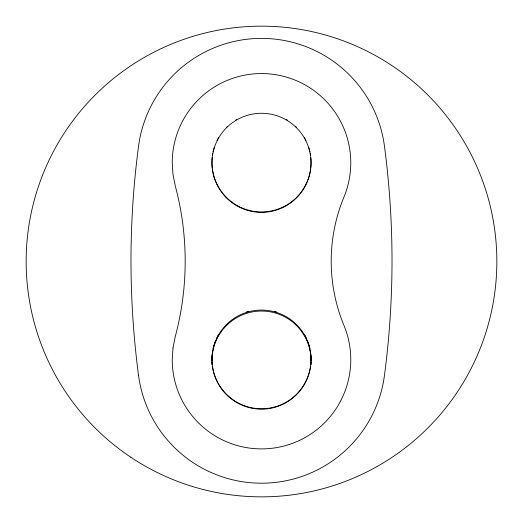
<?xml version="1.0" encoding="UTF-8"?>
<svg xmlns="http://www.w3.org/2000/svg" width="523" height="523" viewBox="0 0 523 523"><rect width="100%" height="100%" fill="white"/><g stroke="black" fill="none" stroke-linecap="round" stroke-linejoin="round"><path stroke-width="0.78" d="M310.806 157.547A49.548 49.548 0 0 1 310.721 168.073M310.512 169.674A49.548 49.548 0 0 1 301.294 191.921M300.81 192.569A49.548 49.548 0 0 1 222.19 192.569M221.706 191.921A49.548 49.548 0 0 1 212.488 169.674M212.279 168.073A49.548 49.548 0 0 1 212.194 157.547M212.488 155.135A49.548 49.548 0 0 1 212.75 153.54M213.07 151.945A49.548 49.548 0 0 1 214.325 147.251M217.065 140.491A49.548 49.548 0 0 1 218.588 137.634M226.466 127.37A49.548 49.548 0 0 1 227.629 126.246M235.337 120.329A49.548 49.548 0 0 1 236.729 119.499M286.271 119.499A49.548 49.548 0 0 1 287.663 120.329M295.371 126.246A49.548 49.548 0 0 1 296.534 127.37M304.412 137.634A49.548 49.548 0 0 1 305.935 140.491M308.675 147.251A49.548 49.548 0 0 1 309.93 151.945M310.25 153.54A49.548 49.548 0 0 1 310.512 155.135M310.806 354.346A49.548 49.548 0 0 1 310.721 364.864M310.512 366.473A49.548 49.548 0 0 1 212.488 366.473M212.279 364.864A49.548 49.548 0 0 1 212.194 354.346M212.488 351.933A49.548 49.548 0 0 1 212.75 350.332M213.07 348.743A49.548 49.548 0 0 1 215.424 340.989M216.712 338.015A49.548 49.548 0 0 1 218.588 334.426M246.346 312.028A49.548 49.548 0 0 1 248.673 311.342M274.327 311.342A49.548 49.548 0 0 1 276.654 312.028M304.412 334.426A49.548 49.548 0 0 1 306.288 338.015M307.576 340.989A49.548 49.548 0 0 1 309.93 348.743M310.25 350.332A49.548 49.548 0 0 1 310.512 351.933M311.022 362.217A49.548 49.548 0 0 1 310.884 364.642M212.116 364.642A49.548 49.548 0 0 1 211.978 362.217M211.952 360.595A49.548 49.548 0 0 1 212.377 354.13M212.488 353.326A49.548 49.548 0 0 1 310.512 353.326M310.623 354.13A49.548 49.548 0 0 1 311.048 360.595M172.995 347.972L172.23 359.628A89.27 89.27 0 0 0 278.916 447.178A89.27 89.27 0 0 0 343.977 325.463A167.857 167.857 0 0 1 343.977 196.994A89.27 89.27 0 0 0 278.916 75.273A89.27 89.27 0 0 0 172.23 162.83L172.995 174.479L175.27 185.933A290.912 290.912 0 0 1 175.27 336.518L172.995 347.972M236.729 205.742A49.548 49.548 0 0 0 311.048 162.83A49.548 49.548 0 0 0 236.729 119.917A49.548 49.548 0 0 0 236.729 205.742M236.729 402.533A49.548 49.548 0 0 0 311.048 359.628A49.548 49.548 0 0 0 236.729 316.716A49.548 49.548 0 0 0 236.729 402.533M138.536 375.39A124.029 124.029 0 0 0 384.464 375.39A883.439 883.439 0 0 0 392.021 260.8A883.439 883.439 0 0 0 384.47 146.218A124.029 124.029 0 0 0 138.536 146.218A883.439 883.439 0 0 0 130.979 260.8A883.439 883.439 0 0 0 138.53 375.39M130.743 457.187A235.35 235.35 0 0 0 496.347 276.896A235.35 235.35 0 0 0 157.41 50.424A235.35 235.35 0 0 0 130.743 457.187"/></g></svg>
